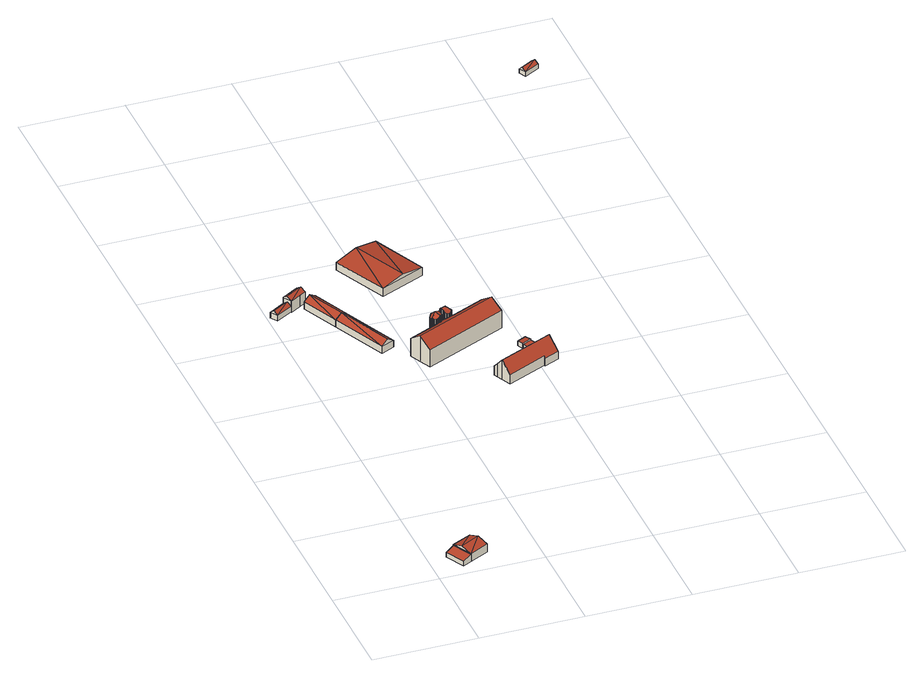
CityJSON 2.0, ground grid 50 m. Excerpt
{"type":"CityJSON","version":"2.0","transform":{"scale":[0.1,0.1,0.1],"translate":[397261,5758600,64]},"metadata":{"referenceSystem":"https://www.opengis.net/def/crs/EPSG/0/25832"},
"CityObjects":{
"building1":{"type":"Building","attributes":{"Gemeindeschluessel":"05515000","Geometrietyp2DReferenz":"3000","function":"51009_1610","roofType":"2100","measuredHeight":3.73},"geometry":[{"type":"Solid","lod":"2","boundaries":[[[[0,1,2,3]],[[4,5,1,0]],[[6,7,5,4]],[[3,2,7,6]],[[4,0,3,6]],[[1,5,7,2]]]],"semantics":{"surfaces":[{"type":"WallSurface"},{"type":"RoofSurface"},{"type":"GroundSurface"}],"values":[[0,0,0,0,1,2]]}}]},
"building2":{"type":"Building","attributes":{"Gemeindeschluessel":"05515000","Geometrietyp2DReferenz":"3000","function":"31001_2000","roofType":"3100","measuredHeight":5.89},"geometry":[{"type":"Solid","lod":"2","boundaries":[[[[8,9,10]],[[10,11,8]],[[12,13,9]],[[9,8,12]],[[14,15,2,7]],[[10,14,7,11]],[[13,15,14,10]],[[12,2,15,13]],[[11,7,2,12]],[[10,9,13]],[[12,8,11]]]],"semantics":{"surfaces":[{"type":"RoofSurface"},{"type":"GroundSurface"},{"type":"WallSurface"}],"values":[[0,0,0,0,1,2,2,2,2,2,2]]}}]},
"building3":{"type":"Building","attributes":{"Gemeindeschluessel":"05558020","Geometrietyp2DReferenz":"3000","function":"51009_1610","roofType":"5000","measuredHeight":4.35},"geometry":[{"type":"Solid","lod":"2","boundaries":[[[[16,17,18,19]],[[20,21,17,16]],[[22,23,21,20]],[[19,18,23,22]],[[24,16,19,25]],[[22,20,24]],[[24,25,22]],[[22,25,19]],[[16,24,20]],[[17,21,23,18]]]],"semantics":{"surfaces":[{"type":"WallSurface"},{"type":"RoofSurface"},{"type":"GroundSurface"}],"values":[[0,0,0,0,1,1,1,0,0,2]]}}]},
"building4":{"type":"Building","attributes":{"Gemeindeschluessel":"05558020","Geometrietyp2DReferenz":"3000","function":"31001_2000","roofType":"5000","measuredHeight":7.24},"geometry":[{"type":"Solid","lod":"2","boundaries":[[[[26,27,28,29]],[[30,31,27,26]],[[32,33,31,30]],[[34,35,33,32]],[[36,37,35,34]],[[38,39,37,36]],[[40,41,39,38]],[[29,28,41,40]],[[32,30,42,34]],[[43,44,34,42]],[[26,29,42]],[[42,29,43]],[[40,45,43,29]],[[44,43,45,38,36]],[[45,40,38]],[[44,36,34]],[[42,30,26]],[[27,31,33,35,37,39,41,28]]]],"semantics":{"surfaces":[{"type":"WallSurface"},{"type":"RoofSurface"},{"type":"GroundSurface"}],"values":[[0,0,0,0,0,0,0,0,1,1,1,1,1,0,0,0,0,2]]}}]},
"building5":{"type":"Building","attributes":{"Gemeindeschluessel":"05558020","Geometrietyp2DReferenz":"3000","function":"31001_2700","roofType":"5000","measuredHeight":5.99},"geometry":[{"type":"Solid","lod":"2","boundaries":[[[[46,47,48,49]],[[50,51,47,46]],[[52,53,51,50]],[[49,48,53,52]],[[50,46,54,55]],[[52,55,54]],[[54,49,52]],[[49,54,46]],[[50,55,52]],[[47,51,53,48]]]],"semantics":{"surfaces":[{"type":"WallSurface"},{"type":"RoofSurface"},{"type":"GroundSurface"}],"values":[[0,0,0,0,1,1,1,0,0,2]]}}]},
"building6":{"type":"Building","attributes":{"Gemeindeschluessel":"05558020","Geometrietyp2DReferenz":"3000","function":"51009_1610","roofType":"3100","measuredHeight":6},"geometry":[{"type":"Solid","lod":"2","boundaries":[[[[56,57,51,58]],[[59,60,57,56]],[[61,53,60,59]],[[58,51,53,61]],[[56,62,59]],[[61,63,58]],[[62,56,58]],[[58,63,62]],[[59,62,63]],[[63,61,59]],[[57,60,53,51]]]],"semantics":{"surfaces":[{"type":"WallSurface"},{"type":"RoofSurface"},{"type":"GroundSurface"}],"values":[[0,0,0,0,0,0,1,1,1,1,2]]}}]},
"building7":{"type":"Building","attributes":{"Gemeindeschluessel":"05558020","Geometrietyp2DReferenz":"3000","function":"51003_1201","roofType":"5000","measuredHeight":13},"geometry":[{"type":"Solid","lod":"2","boundaries":[[[[64,65,66,67]],[[68,69,65,64]],[[70,71,69,68]],[[72,73,71,70]],[[74,75,73,72]],[[76,77,75,74]],[[78,79,77,76]],[[80,81,79,78]],[[82,83,81,80]],[[84,85,83,82]],[[86,87,85,84]],[[88,89,87,86]],[[90,91,89,88]],[[92,93,91,90]],[[94,95,93,92]],[[96,97,95,94]],[[98,99,97,96]],[[100,101,99,98]],[[102,103,101,100]],[[104,105,103,102]],[[106,107,105,104]],[[108,109,107,106]],[[110,111,109,108]],[[112,113,111,110]],[[114,115,113,112]],[[116,117,115,114]],[[118,119,117,116]],[[120,121,119,118]],[[122,123,121,120]],[[124,125,123,122]],[[126,127,125,124]],[[128,129,127,126]],[[67,66,129,128]],[[130,76,74,72,70,68,64,67,128,126,124,131,132]],[[92,90,88,86,84,82,80,78,130,132,133]],[[98,96,94,133,132,134,106,104,102,100]],[[108,134,132,131,122,120,118,116,114,112,110]],[[76,130,78]],[[92,133,94]],[[106,134,108]],[[122,131,124]],[[65,69,71,73,75,77,79,81,83,85,87,89,91,93,95,97,99,101,103,105,107,109,111,113,115,117,119,121,123,125,127,129,66]]]],"semantics":{"surfaces":[{"type":"WallSurface"},{"type":"RoofSurface"},{"type":"GroundSurface"}],"values":[[0,0,0,0,0,0,0,0,0,0,0,0,0,0,0,0,0,0,0,0,0,0,0,0,0,0,0,0,0,0,0,0,0,1,1,1,1,0,0,0,0,2]]}}]},
"building8":{"type":"Building","attributes":{"Gemeindeschluessel":"05558020","Geometrietyp2DReferenz":"3000","function":"31001_2700","roofType":"3100","measuredHeight":13.51},"geometry":[{"type":"Solid","lod":"2","boundaries":[[[[135,136,137,138]],[[139,140,136,135]],[[141,142,140,139]],[[143,144,142,141]],[[145,146,144,143]],[[147,148,146,145]],[[149,150,148,147]],[[151,152,150,149]],[[153,154,152,151]],[[155,156,154,153]],[[157,158,156,155]],[[159,160,158,157]],[[161,162,160,159]],[[163,164,162,161]],[[165,166,164,163]],[[167,168,166,165]],[[169,170,168,167]],[[171,172,170,169]],[[173,174,172,171]],[[175,176,174,173]],[[177,178,176,175]],[[179,180,178,177]],[[181,182,180,179]],[[183,184,182,181]],[[185,186,184,183]],[[187,188,186,185]],[[189,190,188,187]],[[191,192,190,189]],[[193,194,192,191]],[[195,196,194,193]],[[197,198,196,195]],[[199,200,198,197]],[[201,202,200,199]],[[203,204,202,201]],[[205,206,204,203]],[[207,208,206,205]],[[209,210,208,207]],[[211,212,210,209]],[[213,214,212,211]],[[215,216,214,213]],[[138,137,216,215]],[[209,207,205,203,201,199,197,195,193,191,189,187,185,183,181,179,177,175,173,171,169,167,165,163,161,159,157,155,153,151,149,147,145,143,141,139,135,138,211]],[[215,213,211,138]],[[136,140,142,144,146,148,150,152,154,156,158,160,162,164,166,168,170,172,174,176,178,180,182,184,186,188,190,192,194,196,198,200,202,204,206,208,210,212,214,216,137]]]],"semantics":{"surfaces":[{"type":"WallSurface"},{"type":"RoofSurface"},{"type":"GroundSurface"}],"values":[[0,0,0,0,0,0,0,0,0,0,0,0,0,0,0,0,0,0,0,0,0,0,0,0,0,0,0,0,0,0,0,0,0,0,0,0,0,0,0,0,0,1,1,2]]}}]},
"building9":{"type":"Building","attributes":{"Gemeindeschluessel":"05558020","Geometrietyp2DReferenz":"3000","function":"51003_1201","roofType":"5000","measuredHeight":13.01},"geometry":[{"type":"Solid","lod":"2","boundaries":[[[[217,218,219,220]],[[221,222,218,217]],[[223,224,222,221]],[[225,226,224,223]],[[227,228,226,225]],[[229,230,228,227]],[[231,232,230,229]],[[233,234,232,231]],[[235,236,234,233]],[[237,238,236,235]],[[239,240,238,237]],[[241,242,240,239]],[[243,244,242,241]],[[245,246,244,243]],[[247,248,246,245]],[[249,250,248,247]],[[251,252,250,249]],[[253,254,252,251]],[[255,256,254,253]],[[257,258,256,255]],[[259,260,258,257]],[[261,262,260,259]],[[263,264,262,261]],[[265,266,264,263]],[[267,268,266,265]],[[269,270,268,267]],[[271,272,270,269]],[[273,274,272,271]],[[275,276,274,273]],[[277,278,276,275]],[[279,280,278,277]],[[281,282,280,279]],[[220,219,282,281]],[[255,253,251,249,247,245,243,241,239,283,284,285,257]],[[237,235,233,231,229,227,225,223,221,217,220,281,286,284,283]],[[259,285,284,286,279,277,275,273,271,269,267,265,263,261]],[[257,285,259]],[[279,286,281]],[[237,283,239]],[[218,222,224,226,228,230,232,234,236,238,240,242,244,246,248,250,252,254,256,258,260,262,264,266,268,270,272,274,276,278,280,282,219]]]],"semantics":{"surfaces":[{"type":"WallSurface"},{"type":"RoofSurface"},{"type":"GroundSurface"}],"values":[[0,0,0,0,0,0,0,0,0,0,0,0,0,0,0,0,0,0,0,0,0,0,0,0,0,0,0,0,0,0,0,0,0,1,1,1,0,0,0,2]]}}]},
"building10":{"type":"Building","attributes":{"Gemeindeschluessel":"05558020","Geometrietyp2DReferenz":"3000","function":"31001_2700","roofType":"5000","measuredHeight":6.26},"geometry":[{"type":"Solid","lod":"2","boundaries":[[[[287,288,289,290]],[[291,292,288,287]],[[293,294,292,291]],[[290,289,294,293]],[[293,295,296]],[[296,290,293]],[[295,291,287]],[[287,296,295]],[[291,295,293]],[[290,296,287]],[[288,292,294,289]]]],"semantics":{"surfaces":[{"type":"WallSurface"},{"type":"RoofSurface"},{"type":"GroundSurface"}],"values":[[0,0,0,0,1,1,1,1,0,0,2]]}}]},
"building11":{"type":"Building","attributes":{"name":"Rentei","Gemeindeschluessel":"05558020","Geometrietyp2DReferenz":"3000","function":"31001_2000","roofType":"3100","measuredHeight":10.28},"address":[{"country":"Germany","locality":"Havixbeck","thoroughfareNumber":"6","thoroughfareName":"Schonebeck"}],"geometry":[{"type":"Solid","lod":"2","boundaries":[[[[297,298,299,300]],[[301,302,298,297]],[[303,304,302,301]],[[305,306,304,303]],[[307,308,306,305]],[[309,310,308,307]],[[311,312,310,309]],[[313,314,312,311]],[[315,316,314,313]],[[317,318,316,315]],[[319,320,318,317]],[[300,299,320,319]],[[313,311,309,307,305,303,301,315]],[[297,300,319,317,315,301]],[[298,302,304,306,308,310,312,314,316,318,320,299]]]],"semantics":{"surfaces":[{"type":"WallSurface"},{"type":"RoofSurface"},{"type":"GroundSurface"}],"values":[[0,0,0,0,0,0,0,0,0,0,0,0,1,1,2]]}}]},
"building12":{"type":"Building","attributes":{"Gemeindeschluessel":"05558020","Geometrietyp2DReferenz":"3000","function":"31001_2700","roofType":"2100","measuredHeight":2.51},"geometry":[{"type":"Solid","lod":"2","boundaries":[[[[321,322,323,324]],[[325,326,322,321]],[[327,328,326,325]],[[324,323,328,327]],[[325,321,324,327]],[[322,326,328,323]]]],"semantics":{"surfaces":[{"type":"WallSurface"},{"type":"RoofSurface"},{"type":"GroundSurface"}],"values":[[0,0,0,0,1,2]]}}]},
"building13":{"type":"Building","attributes":{"Gemeindeschluessel":"05558020","Geometrietyp2DReferenz":"3000","function":"31001_2460","roofType":"1000","measuredHeight":2.24},"geometry":[{"type":"Solid","lod":"2","boundaries":[[[[329,328,323,330]],[[331,332,328,329]],[[333,334,332,331]],[[335,336,334,333]],[[330,323,336,335]],[[333,331,329,330,335]],[[328,332,334,336,323]]]],"semantics":{"surfaces":[{"type":"WallSurface"},{"type":"RoofSurface"},{"type":"GroundSurface"}],"values":[[0,0,0,0,0,1,2]]}}]},
"building14":{"type":"Building","attributes":{"Gemeindeschluessel":"05558020","Geometrietyp2DReferenz":"3000","function":"31001_2700","roofType":"3100","measuredHeight":3.75},"geometry":[{"type":"Solid","lod":"2","boundaries":[[[[337,338,339,340]],[[341,342,338,337]],[[343,344,342,341]],[[340,339,344,343]],[[337,345,341]],[[343,346,340]],[[346,345,337]],[[337,340,346]],[[343,341,345]],[[345,346,343]],[[338,342,344,339]]]],"semantics":{"surfaces":[{"type":"WallSurface"},{"type":"RoofSurface"},{"type":"GroundSurface"}],"values":[[0,0,0,0,0,0,1,1,1,1,2]]}}]}
},
"vertices":[
[115,0,75],[115,0,52],[157,21,52],[157,21,90],[67,95,75],[67,95,52],[109,116,90],[109,116,52],
[133,69,111],[226,117,111],[202,164,93],[109,116,93],[157,21,93],[250,70,93],[202,164,52],[250,70,52],
[83,2205,70],[83,2205,41],[2,2156,41],[2,2156,70],[104,2170,70],[104,2170,41],[23,2121,70],[23,2121,41],[93,2188,85],[13,2139,85],
[163,2257,98],[163,2257,40],[163,2258,40],[163,2258,98],[188,2216,98],[188,2216,40],[157,2198,98],[157,2198,40],[106,2167,98],[106,2167,40],[104,2170,98],[104,2170,40],[83,2205,98],[83,2205,40],[81,2209,98],[81,2209,40],[175,2238,113],[93,2188,113],[104,2170,101],[83,2205,101],
[231,2205,75],[231,2205,38],[167,2176,38],[167,2176,75],[313,2022,75],[313,2022,38],[249,1994,75],[249,1994,38],[200,2191,98],[282,2009,98],
[431,1755,74],[431,1755,38],[313,2022,74],[368,1727,74],[368,1727,38],[249,1994,74],[400,1741,98],[281,2008,98],
[608,1771,140],[608,1771,43],[608,1767,43],[608,1767,141],[609,1775,140],[609,1775,43],[610,1780,141],[610,1780,43],[613,1783,143],[613,1783,43],[615,1787,146],[615,1787,43],[619,1789,150],[619,1789,43],[622,1792,149],[622,1792,43],[626,1793,147],[626,1793,43],[630,1794,147],[630,1794,43],[636,1794,147],[636,1794,43],[641,1793,149],[641,1793,43],[646,1791,152],[646,1791,43],[651,1788,155],[651,1788,43],[654,1784,160],[654,1784,43],[657,1780,159],[657,1780,43],[659,1774,157],[659,1774,43],[660,1769,156],[660,1769,43],[659,1764,156],[659,1764,43],[657,1758,156],[657,1758,43],[655,1754,157],[655,1754,43],[651,1750,159],[651,1750,43],[647,1746,159],[647,1746,43],[642,1744,154],[642,1744,43],[636,1743,151],[636,1743,43],[631,1743,148],[631,1743,43],[626,1744,147],[626,1744,43],[622,1746,147],[622,1746,43],[618,1748,147],[618,1748,43],[615,1751,148],[615,1751,43],[612,1755,150],[612,1755,43],[610,1759,146],[610,1759,43],[609,1763,143],[609,1763,43],[619,1790,150],[612,1754,150],[632,1769,173],[655,1784,160],[648,1748,161],
[476,1659,133],[476,1659,42],[501,1602,42],[501,1602,177],[630,1730,133],[630,1730,42],[631,1743,124],[631,1743,42],[636,1743,126],[636,1743,42],[642,1744,127],[642,1744,42],[647,1746,127],[647,1746,42],[651,1750,126],[651,1750,42],[655,1754,125],[655,1754,42],[657,1758,122],[657,1758,42],[659,1764,119],[659,1764,42],[660,1769,116],[660,1769,42],[659,1774,112],[659,1774,42],[657,1780,109],[657,1780,42],[654,1784,105],[654,1784,42],[651,1788,101],[651,1788,42],[646,1791,98],[646,1791,42],[641,1793,95],[641,1793,42],[636,1794,93],[636,1794,42],[630,1794,91],[630,1794,42],[672,1813,91],[672,1813,42],[668,1809,93],[668,1809,42],[666,1804,95],[666,1804,42],[664,1798,99],[664,1798,42],[664,1792,102],[664,1792,42],[665,1787,106],[665,1787,42],[667,1782,110],[667,1782,42],[671,1777,114],[671,1777,42],[675,1773,118],[675,1773,42],[680,1770,121],[680,1770,42],[685,1769,124],[685,1769,42],[691,1769,126],[691,1769,42],[697,1770,127],[697,1770,42],[702,1772,127],[702,1772,42],[707,1775,126],[707,1775,42],[710,1779,125],[710,1779,42],[722,1772,133],[722,1772,42],[877,1843,133],[877,1843,42],[902,1786,177],[902,1786,42],[928,1729,133],[928,1729,42],[527,1545,133],[527,1545,42],
[664,1798,159],[664,1798,43],[664,1792,43],[664,1792,165],[666,1804,154],[666,1804,43],[668,1809,150],[668,1809,43],[672,1813,147],[672,1813,43],[676,1816,146],[676,1816,43],[680,1818,145],[680,1818,43],[684,1820,146],[684,1820,43],[689,1820,147],[689,1820,43],[694,1820,150],[694,1820,43],[698,1818,153],[698,1818,43],[701,1817,151],[701,1817,43],[704,1816,149],[704,1816,43],[707,1814,148],[707,1814,43],[709,1811,146],[709,1811,43],[711,1809,145],[711,1809,43],[712,1806,145],[712,1806,43],[714,1802,145],[714,1802,43],[715,1797,146],[715,1797,43],[715,1793,147],[715,1793,43],[714,1788,150],[714,1788,43],[713,1783,152],[713,1783,43],[710,1779,149],[710,1779,43],[707,1775,146],[707,1775,43],[702,1772,145],[702,1772,43],[697,1770,145],[697,1770,43],[691,1769,146],[691,1769,43],[685,1769,149],[685,1769,43],[680,1770,152],[680,1770,43],[675,1773,157],[675,1773,43],[671,1777,163],[671,1777,43],[667,1782,169],[667,1782,43],[665,1787,171],[665,1787,43],[699,1818,153],[687,1794,173],[713,1784,152],[666,1785,173],
[628,2518,76],[628,2518,34],[408,2421,34],[408,2421,76],[749,2251,76],[749,2251,34],[530,2154,76],[530,2154,34],[641,2203,97],[519,2470,97],
[807,1291,95],[807,1291,47],[999,1379,47],[999,1379,95],[786,1337,150],[786,1337,47],[774,1363,118],[774,1363,47],[766,1382,95],[766,1382,47],[984,1481,95],[984,1481,47],[981,1488,86],[981,1488,47],[1025,1508,86],[1025,1508,47],[1027,1509,86],[1027,1509,47],[1050,1457,150],[1050,1457,47],[1074,1405,86],[1074,1405,47],[1002,1372,86],[1002,1372,47],
[944,1569,69],[944,1569,46],[958,1539,46],[958,1539,71],[988,1590,69],[988,1590,46],[1002,1560,71],[1002,1560,46],
[1002,1560,68],[958,1539,68],[1024,1511,68],[1024,1511,46],[1025,1508,68],[1025,1508,46],[981,1488,68],[981,1488,46],
[1787,3687,32],[1787,3687,10],[1715,3646,10],[1715,3646,32],[1807,3651,32],[1807,3651,10],[1734,3611,32],[1734,3611,10],[1797,3669,47],[1724,3628,47]
]}
